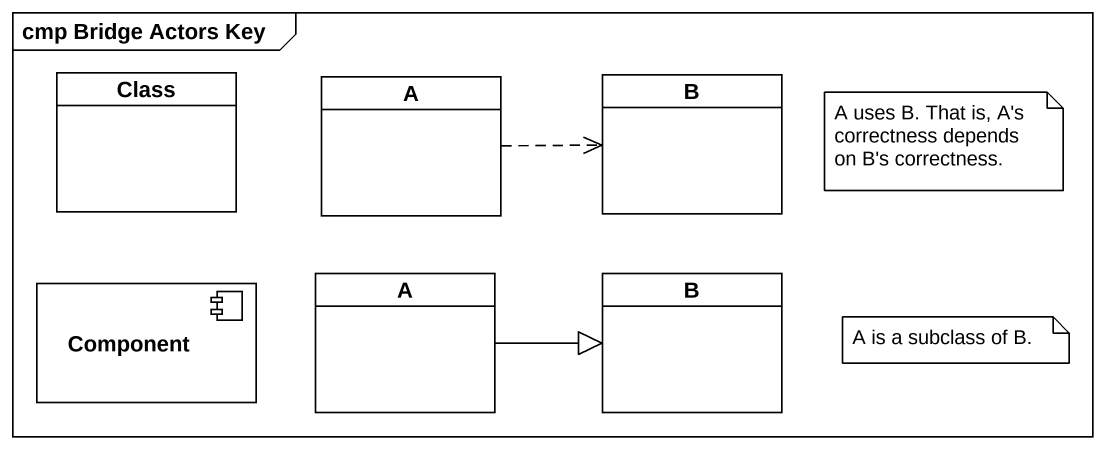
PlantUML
@startuml
mainframe cmp Bridge Actors Key
allowmixing
hide circle
hide empty members
class "Class" as Class_
class A
class B
component "Component" as Component_
class "A" as A_2
class "B" as B_2
A .right.> B
A_2 -right-|> B_2
note as N1
  A uses B. That is, A's correctness depends on B's correctness.
end note
note as N2
  A is a subclass of B.
end note
@enduml
